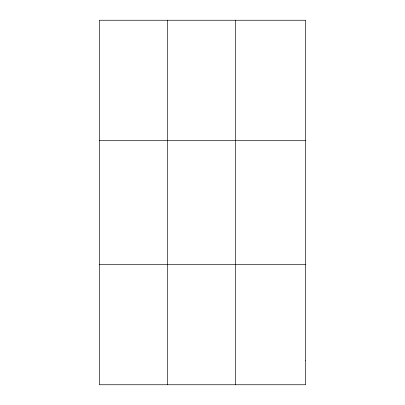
<?xml version="1.0" encoding="UTF-8"?>
<svg xmlns="http://www.w3.org/2000/svg" width="405" height="405" viewBox="0 0 405 405"><rect width="100%" height="100%" fill="white"/><g stroke="black" fill="none" stroke-linecap="round" stroke-linejoin="round"><path stroke-width="0.61" d="M167.417 20.25L167.417 384.75M235.518 20.25L235.518 384.75M99.311 140.535L305.689 140.535M99.311 264.465L305.689 264.465M305.689 360.693L305.689 384.75L99.311 384.75L99.311 20.25L305.689 20.25L305.689 360.693"/></g></svg>
